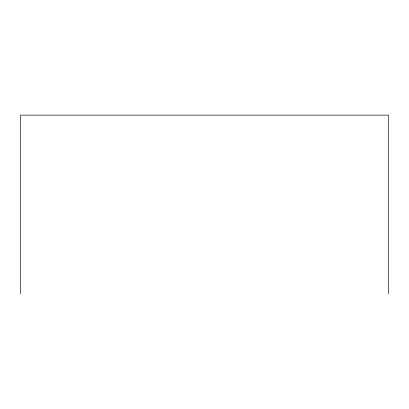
<?xml version="1.0" encoding="UTF-8"?>
<svg xmlns="http://www.w3.org/2000/svg" width="409" height="409" viewBox="0 0 409 409"><rect width="100%" height="100%" fill="white"/><g stroke="black" fill="none" stroke-linecap="round" stroke-linejoin="round"><path stroke-width="0.61" d="M388.55 293.872L388.55 115.128L20.45 115.128L20.45 293.872"/></g></svg>
